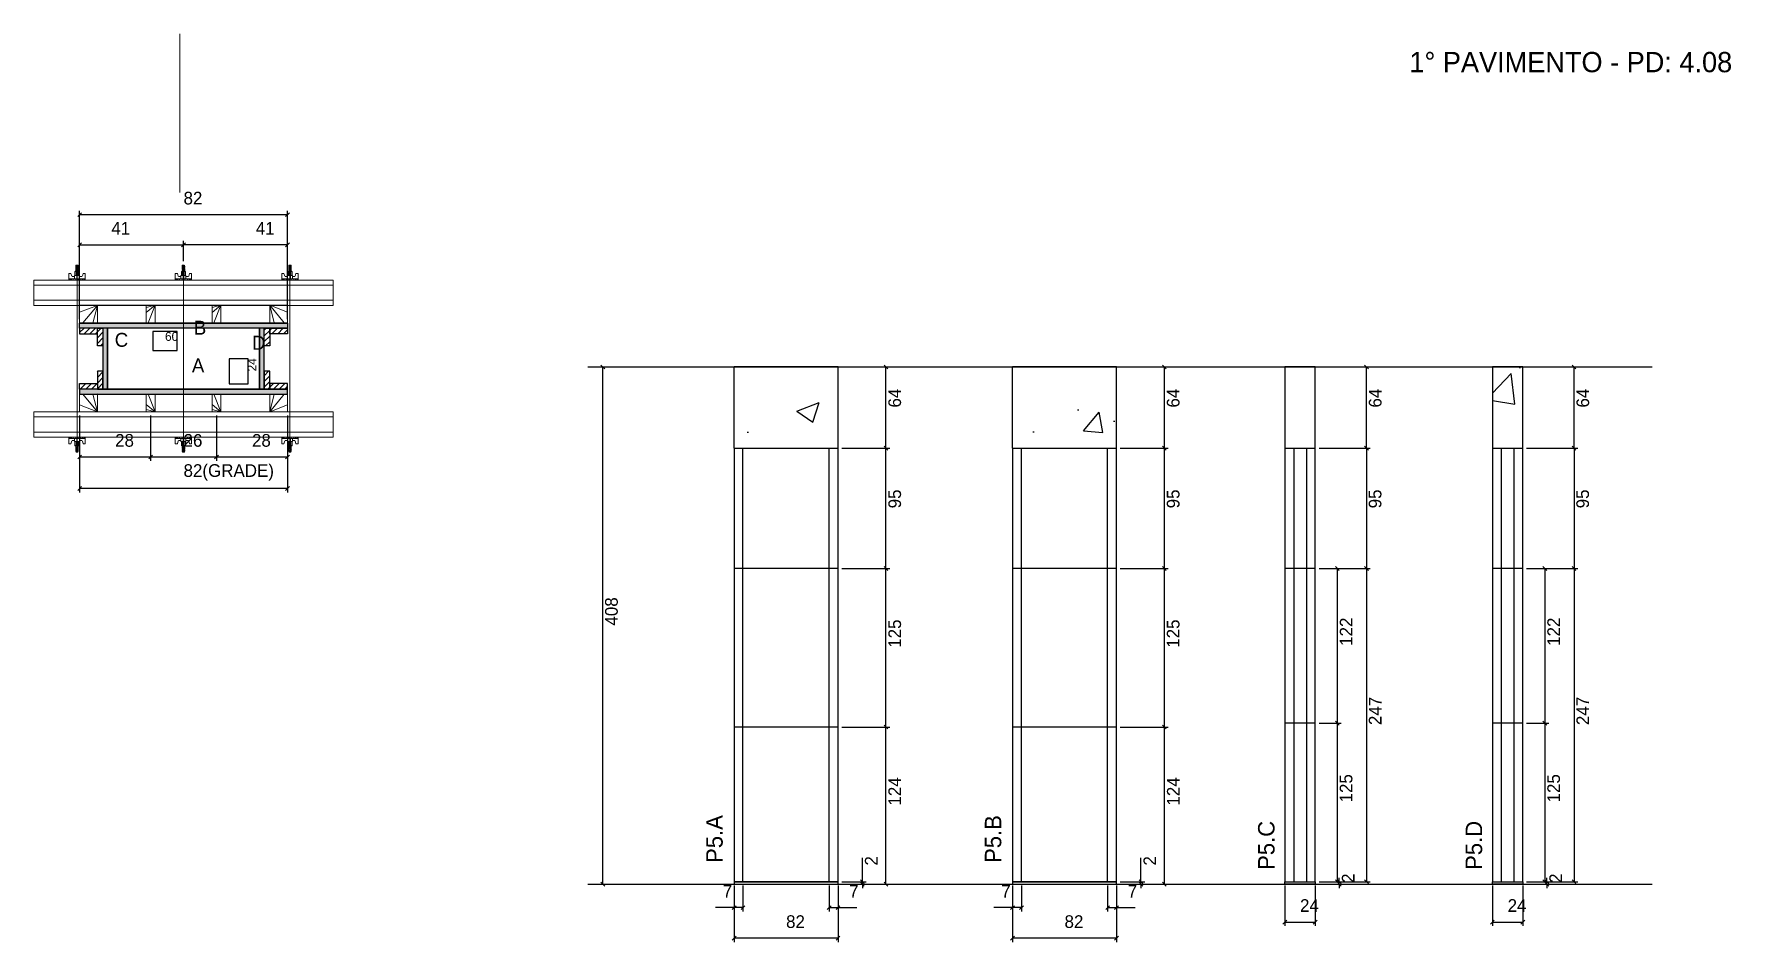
# Model space of a CAD drawing. Header units: metres. Extents: x 4727 to 6066, y 13209 to 13925.
import ezdxf

# ---------------------------------------------------------------- set-up
doc = ezdxf.new("R2010")
doc.units = ezdxf.units.M
for name, color, linetype in [('CHAPA', 7, 'Continuous'), ('COTA', 7, 'Continuous'), ('Hachura', 7, 'Continuous'), ('Madeira', 7, 'Continuous'), ('NOMENCLATURA', 7, 'Continuous'), ('Nível', 7, 'Continuous'), ('Painéis', 7, 'Continuous'), ('Perfil Metálico', 7, 'Continuous'), ('SARR_2.2x7', 7, 'Continuous'), ('SARRAFO', 7, 'Continuous'), ('Texto Seção', 7, 'Continuous'), ('TEXTO_GERAL', 7, 'Continuous')]:
    doc.layers.add(name, color=color, linetype=linetype)

msp = doc.modelspace()

# ---------------------------------------------------------------- hatches: boundary and pattern name
at = {"layer": 'COTA'}
h = msp.add_hatch(dxfattribs=at)
h.set_pattern_fill('AR-CONC')
h.paths.add_polyline_path([(5279.5, 13662.4), (5279.5, 13598.4), (5361.5, 13598.4), (5361.5, 13662.4), (5279.5, 13662.4)])
h = msp.add_hatch(dxfattribs=at)
h.set_pattern_fill('AR-CONC')
h.paths.add_polyline_path([(5499.2, 13662.4), (5499.2, 13598.4), (5581.2, 13598.4), (5581.2, 13662.4), (5499.2, 13662.4)])
h = msp.add_hatch(dxfattribs=at)
h.set_pattern_fill('AR-CONC')
h.paths.add_polyline_path([(5714, 13598.4), (5738, 13598.4), (5738, 13662.4), (5714, 13662.4), (5714, 13598.4)])
h = msp.add_hatch(dxfattribs=at)
h.set_pattern_fill('AR-CONC')
h.paths.add_polyline_path([(5877.8, 13598.4), (5901.8, 13598.4), (5901.8, 13662.4), (5877.8, 13662.4), (5877.8, 13598.4)])
at = {"layer": 'Hachura'}
h = msp.add_hatch(color=7, dxfattribs=at)
h.dxf.hatch_style = 1
h.paths.add_polyline_path([(4763.1, 13693), (4763.1, 13697), (4927.1, 13697), (4927.1, 13693), (4763.1, 13693)])
h = msp.add_hatch(color=7, dxfattribs=at)
h.dxf.hatch_style = 1
h.paths.add_polyline_path([(4763.1, 13693), (4763.1, 13697), (4927.1, 13697), (4927.1, 13693), (4763.1, 13693)])
h = msp.add_hatch(dxfattribs=at)
h.set_pattern_fill('ANSI31')
h.paths.add_polyline_path([(4777.1, 13693), (4777.1, 13688.6), (4763.1, 13688.6), (4763.1, 13693), (4777.1, 13693)])
h = msp.add_hatch(dxfattribs=at)
h.set_pattern_fill('ANSI31')
h.paths.add_polyline_path([(4781.5, 13693), (4777.1, 13693), (4777.1, 13679), (4781.5, 13679), (4781.5, 13693)])
h = msp.add_hatch(color=7, dxfattribs=at)
h.dxf.hatch_style = 1
h.paths.add_polyline_path([(4785.1, 13693), (4781.5, 13693), (4781.5, 13645), (4785.1, 13645), (4785.1, 13693)])
h = msp.add_hatch(color=7, dxfattribs=at)
h.dxf.hatch_style = 1
h.paths.add_polyline_path([(4785.1, 13693), (4781.5, 13693), (4781.5, 13645), (4785.1, 13645), (4785.1, 13693)])
h = msp.add_hatch(color=7, dxfattribs=at)
h.dxf.hatch_style = 1
h.paths.add_polyline_path([(4908.7, 13693), (4905.1, 13693), (4905.1, 13645), (4908.7, 13645), (4908.7, 13693)])
h = msp.add_hatch(color=7, dxfattribs=at)
h.dxf.hatch_style = 1
h.paths.add_polyline_path([(4908.7, 13693), (4905.1, 13693), (4905.1, 13645), (4908.7, 13645), (4908.7, 13693)])
h = msp.add_hatch(dxfattribs=at)
h.set_pattern_fill('ANSI31')
h.paths.add_polyline_path([(4913.1, 13693), (4908.7, 13693), (4908.7, 13679), (4913.1, 13679), (4913.1, 13693)])
h = msp.add_hatch(dxfattribs=at)
h.set_pattern_fill('ANSI31')
h.paths.add_polyline_path([(4913.1, 13693), (4913.1, 13688.6), (4927.1, 13688.6), (4927.1, 13693), (4913.1, 13693)])
h = msp.add_hatch(dxfattribs=at)
h.set_pattern_fill('ANSI31')
h.paths.add_polyline_path([(4781.5, 13645), (4777.1, 13645), (4777.1, 13659), (4781.5, 13659), (4781.5, 13645)])
h = msp.add_hatch(dxfattribs=at)
h.set_pattern_fill('ANSI31')
h.paths.add_polyline_path([(4913.1, 13645), (4908.7, 13645), (4908.7, 13659), (4913.1, 13659), (4913.1, 13645)])
h = msp.add_hatch(dxfattribs=at)
h.set_pattern_fill('ANSI31')
h.paths.add_polyline_path([(4777.1, 13645), (4777.1, 13649.4), (4763.1, 13649.4), (4763.1, 13645), (4777.1, 13645)])
h = msp.add_hatch(color=7, dxfattribs=at)
h.dxf.hatch_style = 1
h.paths.add_polyline_path([(4763.1, 13645), (4763.1, 13641), (4927.1, 13641), (4927.1, 13645), (4763.1, 13645)])
h = msp.add_hatch(color=7, dxfattribs=at)
h.dxf.hatch_style = 1
h.paths.add_polyline_path([(4763.1, 13645), (4763.1, 13641), (4927.1, 13641), (4927.1, 13645), (4763.1, 13645)])
h = msp.add_hatch(dxfattribs=at)
h.set_pattern_fill('ANSI31')
h.paths.add_polyline_path([(4913.1, 13645), (4913.1, 13649.4), (4927.1, 13649.4), (4927.1, 13645), (4913.1, 13645)])

# ---------------------------------------------------------------- linework, layer by layer
at = {"layer": 'CHAPA', "color": 1, "lineweight": 25}
for points in [[(4763.1, 13693), (4763.1, 13697), (4927.1, 13697), (4927.1, 13693)], [(4763.1, 13693), (4763.1, 13697), (4927.1, 13697), (4927.1, 13693)], [(4785.1, 13693), (4781.5, 13693), (4781.5, 13645), (4785.1, 13645)], [(4785.1, 13693), (4781.5, 13693), (4781.5, 13645), (4785.1, 13645)], [(4908.7, 13693), (4905.1, 13693), (4905.1, 13645), (4908.7, 13645)], [(4908.7, 13693), (4905.1, 13693), (4905.1, 13645), (4908.7, 13645)], [(4763.1, 13645), (4763.1, 13641), (4927.1, 13641), (4927.1, 13645)], [(4763.1, 13645), (4763.1, 13641), (4927.1, 13641), (4927.1, 13645)]]:
    msp.add_lwpolyline(points, close=True, dxfattribs=at)
at = {"layer": 'COTA', "color": 0, "lineweight": 25}
for p, q in [((4764.6, 13784), (4761.6, 13781)), ((4925.6, 13781), (4928.6, 13784)), ((4764.6, 13760.3), (4761.6, 13757.3)), ((4846.6, 13760.3), (4843.6, 13757.3)), ((4843.6, 13757.3), (4846.6, 13760.3)), ((4925.6, 13757.3), (4928.6, 13760.3)), ((5177.4, 13660.9), (5174.4, 13663.9)), ((5400.8, 13660.9), (5397.8, 13663.9)), ((5620.5, 13660.9), (5617.5, 13663.9)), ((5779.9, 13660.9), (5776.9, 13663.9)), ((5943.7, 13660.9), (5940.7, 13663.9)), ((4764.6, 13592.9), (4761.6, 13589.9)), ((4817.6, 13589.9), (4820.6, 13592.9)), ((4820.6, 13592.9), (4817.6, 13589.9)), ((4869.6, 13589.9), (4872.6, 13592.9)), ((4872.6, 13592.9), (4869.6, 13589.9)), ((4925.6, 13589.9), (4928.6, 13592.9)), ((5400.8, 13596.9), (5397.8, 13599.9)), ((5397.8, 13599.9), (5400.8, 13596.9)), ((5620.5, 13596.9), (5617.5, 13599.9)), ((5617.5, 13599.9), (5620.5, 13596.9)), ((5776.9, 13599.9), (5779.9, 13596.9)), ((5779.9, 13596.9), (5776.9, 13599.9)), ((5940.7, 13599.9), (5943.7, 13596.9)), ((5943.7, 13596.9), (5940.7, 13599.9)), ((4764.6, 13568), (4761.6, 13565)), ((4925.6, 13565), (4928.6, 13568)), ((5400.8, 13501.9), (5397.8, 13504.9)), ((5397.8, 13504.9), (5400.8, 13501.9)), ((5620.5, 13501.9), (5617.5, 13504.9)), ((5617.5, 13504.9), (5620.5, 13501.9)), ((5756.9, 13501.9), (5753.9, 13504.9)), ((5776.9, 13504.9), (5779.9, 13501.9)), ((5779.9, 13501.9), (5776.9, 13504.9)), ((5920.7, 13501.9), (5917.7, 13504.9)), ((5940.7, 13504.9), (5943.7, 13501.9)), ((5943.7, 13501.9), (5940.7, 13504.9)), ((5397.8, 13379.9), (5400.8, 13376.9)), ((5400.8, 13376.9), (5397.8, 13379.9)), ((5617.5, 13379.9), (5620.5, 13376.9)), ((5620.5, 13376.9), (5617.5, 13379.9)), ((5753.9, 13382.9), (5756.9, 13379.9)), ((5756.9, 13379.9), (5753.9, 13382.9)), ((5917.7, 13382.9), (5920.7, 13379.9)), ((5920.7, 13379.9), (5917.7, 13382.9)), ((5379.2, 13257.9), (5382.2, 13254.9)), ((5599, 13257.9), (5602, 13254.9)), ((5753.9, 13257.9), (5756.9, 13254.9)), ((5755.5, 13257.9), (5758.5, 13254.9)), ((5776.9, 13257.9), (5779.9, 13254.9)), ((5917.7, 13257.9), (5920.7, 13254.9)), ((5919.2, 13257.9), (5922.2, 13254.9)), ((5940.7, 13257.9), (5943.7, 13254.9)), ((5174.4, 13255.9), (5177.4, 13252.9)), ((5382.2, 13252.9), (5379.2, 13255.9)), ((5397.8, 13255.9), (5400.8, 13252.9)), ((5602, 13252.9), (5599, 13255.9)), ((5617.5, 13255.9), (5620.5, 13252.9)), ((5758.5, 13252.9), (5755.5, 13255.9)), ((5922.2, 13252.9), (5919.2, 13255.9)), ((5281, 13237.4), (5278, 13234.4)), ((5285, 13234.4), (5288, 13237.4)), ((5356, 13237.4), (5353, 13234.4)), ((5360, 13234.4), (5363, 13237.4)), ((5500.7, 13237.4), (5497.7, 13234.4)), ((5504.7, 13234.4), (5507.7, 13237.4)), ((5575.7, 13237.4), (5572.7, 13234.4)), ((5579.7, 13234.4), (5582.7, 13237.4)), ((5715.5, 13226), (5712.5, 13223)), ((5736.5, 13223), (5739.5, 13226)), ((5879.3, 13226), (5876.3, 13223)), ((5900.3, 13223), (5903.3, 13226)), ((5281, 13213.3), (5278, 13210.3)), ((5360, 13210.3), (5363, 13213.3)), ((5500.7, 13213.3), (5497.7, 13210.3)), ((5579.7, 13210.3), (5582.7, 13213.3))]:
    msp.add_line(p, q, dxfattribs=at)
at = {"layer": 'COTA', "color": 241, "lineweight": 25}
for p, q in [((4763.1, 13700), (4763.1, 13785.5)), ((4927.1, 13782.5), (4763.1, 13782.5)), ((4927.1, 13700), (4927.1, 13785.5)), ((4763.1, 13734), (4763.1, 13761.8)), ((4763.1, 13758.8), (4845.1, 13758.8)), ((4845.1, 13745.8), (4845.1, 13761.8)), ((4845.1, 13745.8), (4845.1, 13761.8)), ((4927.1, 13758.8), (4845.1, 13758.8)), ((4927.1, 13734), (4927.1, 13761.8)), ((5361.5, 13662.4), (5279.5, 13662.4)), ((5279.5, 13598.4), (5279.5, 13662.4)), ((5361.5, 13598.4), (5361.5, 13662.4)), ((5581.2, 13662.4), (5499.2, 13662.4)), ((5499.2, 13598.4), (5499.2, 13662.4)), ((5581.2, 13598.4), (5581.2, 13662.4)), ((4763.1, 13624), (4763.1, 13563.5)), ((4763.1, 13624), (4763.1, 13588.4)), ((4819.1, 13624), (4819.1, 13588.4)), ((4819.1, 13624), (4819.1, 13588.4)), ((4871.1, 13624), (4871.1, 13588.4)), ((4871.1, 13624), (4871.1, 13588.4)), ((4927.1, 13624), (4927.1, 13563.5)), ((4927.1, 13624), (4927.1, 13588.4)), ((4763.1, 13591.4), (4819.1, 13591.4)), ((4819.1, 13591.4), (4871.1, 13591.4)), ((4871.1, 13591.4), (4927.1, 13591.4)), ((4927.1, 13566.5), (4763.1, 13566.5))]:
    msp.add_line(p, q, dxfattribs=at)
at = {"layer": 'COTA', "color": 180, "lineweight": 25}
for p, q in [((4840, 13690.5), (4821, 13690.5)), ((4821, 13690.5), (4821, 13675.5)), ((4840, 13675.5), (4840, 13690.5)), ((4821, 13675.5), (4840, 13675.5)), ((4896.1, 13668.7), (4881.1, 13668.7)), ((4881.1, 13668.7), (4881.1, 13649.1)), ((4896.1, 13649.1), (4896.1, 13668.7)), ((4881.1, 13649.1), (4896.1, 13649.1))]:
    msp.add_line(p, q, dxfattribs=at)
at = {"layer": 'COTA', "color": 4, "lineweight": 25}
for p, q in [((5167, 13662.4), (5178.9, 13662.4)), ((5175.9, 13254.4), (5175.9, 13662.4)), ((5364.5, 13662.4), (5402.3, 13662.4)), ((5399.3, 13598.4), (5399.3, 13662.4)), ((5584.2, 13662.4), (5622, 13662.4)), ((5619, 13598.4), (5619, 13662.4)), ((5741, 13662.4), (5781.4, 13662.4)), ((5778.4, 13598.4), (5778.4, 13662.4)), ((5904.8, 13662.4), (5945.2, 13662.4)), ((5942.2, 13598.4), (5942.2, 13662.4)), ((5364.5, 13598.4), (5402.3, 13598.4)), ((5364.5, 13598.4), (5402.3, 13598.4)), ((5399.3, 13503.4), (5399.3, 13598.4)), ((5584.2, 13598.4), (5622, 13598.4)), ((5584.2, 13598.4), (5622, 13598.4)), ((5619, 13503.4), (5619, 13598.4)), ((5741, 13598.4), (5781.4, 13598.4)), ((5741, 13598.4), (5781.4, 13598.4)), ((5778.4, 13598.4), (5778.4, 13503.4)), ((5904.8, 13598.4), (5945.2, 13598.4)), ((5904.8, 13598.4), (5945.2, 13598.4)), ((5942.2, 13598.4), (5942.2, 13503.4)), ((5364.5, 13503.4), (5402.3, 13503.4)), ((5364.5, 13503.4), (5402.3, 13503.4)), ((5399.3, 13378.4), (5399.3, 13503.4)), ((5584.2, 13503.4), (5622, 13503.4)), ((5584.2, 13503.4), (5622, 13503.4)), ((5619, 13378.4), (5619, 13503.4)), ((5741, 13503.4), (5781.4, 13503.4)), ((5741, 13503.4), (5781.4, 13503.4)), ((5741, 13503.4), (5758.4, 13503.4)), ((5755.4, 13503.4), (5755.4, 13381.4)), ((5778.4, 13503.4), (5778.4, 13256.4)), ((5904.8, 13503.4), (5945.2, 13503.4)), ((5904.8, 13503.4), (5945.2, 13503.4)), ((5904.8, 13503.4), (5922.2, 13503.4)), ((5919.2, 13503.4), (5919.2, 13381.4)), ((5942.2, 13503.4), (5942.2, 13256.4)), ((5364.5, 13378.4), (5402.3, 13378.4)), ((5364.5, 13378.4), (5402.3, 13378.4)), ((5399.3, 13254.4), (5399.3, 13378.4)), ((5584.2, 13378.4), (5622, 13378.4)), ((5584.2, 13378.4), (5622, 13378.4)), ((5619, 13254.4), (5619, 13378.4)), ((5741, 13381.4), (5758.4, 13381.4)), ((5741, 13381.4), (5758.4, 13381.4)), ((5755.4, 13381.4), (5755.4, 13256.4)), ((5904.8, 13381.4), (5922.2, 13381.4)), ((5904.8, 13381.4), (5922.2, 13381.4)), ((5919.2, 13381.4), (5919.2, 13256.4)), ((5380.7, 13256.4), (5380.7, 13275.2)), ((5600.5, 13256.4), (5600.5, 13275.2)), ((5364.5, 13256.4), (5383.7, 13256.4)), ((5380.7, 13254.4), (5380.7, 13256.4)), ((5584.2, 13256.4), (5603.5, 13256.4)), ((5600.5, 13254.4), (5600.5, 13256.4)), ((5741, 13256.4), (5760, 13256.4)), ((5741, 13256.4), (5781.4, 13256.4)), ((5741, 13256.4), (5758.4, 13256.4)), ((5757, 13256.4), (5757, 13259.4)), ((5757, 13254.4), (5757, 13256.4)), ((5904.8, 13256.4), (5923.7, 13256.4)), ((5904.8, 13256.4), (5945.2, 13256.4)), ((5904.8, 13256.4), (5922.2, 13256.4)), ((5920.7, 13256.4), (5920.7, 13259.4)), ((5920.7, 13254.4), (5920.7, 13256.4)), ((5167, 13254.4), (5178.9, 13254.4)), ((5279.5, 13253.4), (5279.5, 13208.8)), ((5279.5, 13251.4), (5279.5, 13232.9)), ((5286.5, 13253.4), (5286.5, 13232.9)), ((5354.5, 13253.4), (5354.5, 13232.9)), ((5361.5, 13253.4), (5361.5, 13208.8)), ((5361.5, 13251.4), (5361.5, 13232.9)), ((5364.5, 13254.4), (5383.7, 13254.4)), ((5364.5, 13254.4), (5402.3, 13254.4)), ((5380.7, 13254.4), (5380.7, 13251.4)), ((5499.2, 13253.4), (5499.2, 13208.8)), ((5499.2, 13251.4), (5499.2, 13232.9)), ((5506.2, 13253.4), (5506.2, 13232.9)), ((5574.2, 13253.4), (5574.2, 13232.9)), ((5581.2, 13253.4), (5581.2, 13208.8)), ((5581.2, 13251.4), (5581.2, 13232.9)), ((5584.2, 13254.4), (5603.5, 13254.4)), ((5584.2, 13254.4), (5622, 13254.4)), ((5600.5, 13254.4), (5600.5, 13251.4)), ((5714, 13253.4), (5714, 13221.5)), ((5738, 13253.4), (5738, 13221.5)), ((5741, 13254.4), (5760, 13254.4)), ((5757, 13254.4), (5757, 13251.4)), ((5877.8, 13253.4), (5877.8, 13221.5)), ((5901.8, 13253.4), (5901.8, 13221.5)), ((5904.8, 13254.4), (5923.7, 13254.4)), ((5920.7, 13254.4), (5920.7, 13251.4)), ((5279.5, 13235.9), (5264.7, 13235.9)), ((5286.5, 13235.9), (5279.5, 13235.9)), ((5354.5, 13235.9), (5361.5, 13235.9)), ((5361.5, 13235.9), (5376.2, 13235.9)), ((5499.2, 13235.9), (5484.5, 13235.9)), ((5506.2, 13235.9), (5499.2, 13235.9)), ((5574.2, 13235.9), (5581.2, 13235.9)), ((5581.2, 13235.9), (5595.9, 13235.9)), ((5714, 13224.5), (5738, 13224.5)), ((5877.8, 13224.5), (5901.8, 13224.5)), ((5361.5, 13211.8), (5279.5, 13211.8)), ((5581.2, 13211.8), (5499.2, 13211.8))]:
    msp.add_line(p, q, dxfattribs=at)
at = {"layer": 'COTA', "color": 241, "lineweight": 25}
for points in [[(5738, 13598.4), (5738, 13662.4), (5714, 13662.4), (5714, 13598.4)], [(5901.8, 13598.4), (5901.8, 13662.4), (5877.8, 13662.4), (5877.8, 13598.4)]]:
    msp.add_lwpolyline(points, dxfattribs=at)
at = {"layer": 'Hachura', "color": 0, "lineweight": 9}
for p, q in [((4762.1, 13740.8), (4759.9, 13741.9)), ((4762.1, 13739.6), (4759.9, 13740.7)), ((4762.1, 13738.5), (4759.9, 13739.5)), ((4761.2, 13737.8), (4759.9, 13738.4)), ((4760, 13742.5), (4760.4, 13742.8)), ((4760, 13742.2), (4760, 13742.5)), ((4762, 13742.5), (4760, 13742.5)), ((4760, 13742.2), (4762, 13741.2)), ((4760, 13742.2), (4762, 13741.2)), ((4760, 13742.1), (4762.1, 13741)), ((4760, 13741), (4760, 13741.7)), ((4762, 13740.7), (4760, 13741.7)), ((4760, 13741), (4762, 13740.1)), ((4760, 13741), (4762.1, 13739.9)), ((4760, 13739.9), (4760, 13740.5)), ((4762, 13739.6), (4760, 13740.5)), ((4760, 13740.3), (4760, 13740.5)), ((4760, 13739.9), (4762, 13738.9)), ((4760, 13739.8), (4762.1, 13738.7)), ((4760, 13738.7), (4760, 13739.4)), ((4762, 13738.4), (4760, 13739.4)), ((4760, 13738.7), (4762, 13737.8)), ((4760.4, 13742.8), (4761.6, 13742.8)), ((4762, 13741.9), (4760.7, 13742.5)), ((4762.1, 13742), (4760.9, 13742.5)), ((4761.5, 13742.5), (4762.1, 13742.2)), ((4762, 13742.5), (4761.6, 13742.8)), ((4761.7, 13742.5), (4762, 13742.4)), ((4762, 13741.9), (4762, 13741.2)), ((4762, 13740.1), (4762, 13740.7)), ((4762, 13739.3), (4762, 13739.6)), ((4762, 13739.3), (4762, 13738.9)), ((4762, 13738.4), (4762, 13737.8)), ((4846.1, 13740.8), (4843.9, 13741.9)), ((4846.1, 13739.6), (4843.9, 13740.7)), ((4846.1, 13738.5), (4843.9, 13739.5)), ((4845.2, 13737.8), (4843.9, 13738.4)), ((4844, 13742.5), (4844.4, 13742.8)), ((4844, 13742.2), (4844, 13742.5)), ((4846, 13742.5), (4844, 13742.5)), ((4844, 13742.2), (4846, 13741.2)), ((4844, 13742.2), (4846, 13741.2)), ((4844, 13742.1), (4846.1, 13741)), ((4844, 13741), (4844, 13741.7)), ((4846, 13740.7), (4844, 13741.7)), ((4844, 13741), (4846, 13740.1)), ((4844, 13741), (4846.1, 13739.9)), ((4844, 13739.9), (4844, 13740.5)), ((4846, 13739.6), (4844, 13740.5)), ((4844, 13740.3), (4844, 13740.5)), ((4844, 13739.9), (4846, 13738.9)), ((4844, 13739.8), (4846.1, 13738.7)), ((4844, 13738.7), (4844, 13739.4)), ((4846, 13738.4), (4844, 13739.4)), ((4844, 13738.7), (4846, 13737.8)), ((4844.4, 13742.8), (4845.6, 13742.8)), ((4846, 13741.9), (4844.7, 13742.5)), ((4846.1, 13742), (4844.9, 13742.5)), ((4845.5, 13742.5), (4846.1, 13742.2)), ((4846, 13742.5), (4845.6, 13742.8)), ((4845.7, 13742.5), (4846, 13742.4)), ((4846, 13741.9), (4846, 13741.2)), ((4846, 13740.1), (4846, 13740.7)), ((4846, 13739.3), (4846, 13739.6)), ((4846, 13739.3), (4846, 13738.9)), ((4846, 13738.4), (4846, 13737.8)), ((4928.7, 13742.5), (4928, 13742.2)), ((4930.2, 13742.1), (4928, 13741)), ((4930.2, 13741), (4928, 13739.9)), ((4930.2, 13739.8), (4928, 13738.7)), ((4928.1, 13742), (4929.2, 13742.5)), ((4928.1, 13740.8), (4930.2, 13741.9)), ((4928.1, 13739.6), (4930.2, 13740.7)), ((4928.1, 13738.5), (4930.2, 13739.5)), ((4928.2, 13742.5), (4928.5, 13742.8)), ((4928.4, 13742.5), (4928.2, 13742.4)), ((4928.2, 13741.9), (4929.5, 13742.5)), ((4928.2, 13742.5), (4930.1, 13742.5)), ((4930.1, 13742.2), (4928.2, 13741.2)), ((4930.1, 13742.2), (4928.2, 13741.2)), ((4928.2, 13741.9), (4928.2, 13741.2)), ((4928.2, 13740.7), (4930.1, 13741.7)), ((4930.1, 13741), (4928.2, 13740.1)), ((4928.2, 13740.1), (4928.2, 13740.7)), ((4928.2, 13739.6), (4930.1, 13740.5)), ((4930.1, 13739.9), (4928.2, 13738.9)), ((4928.2, 13739.3), (4928.2, 13739.6)), ((4928.2, 13738.4), (4930.1, 13739.4)), ((4928.2, 13739.3), (4928.2, 13738.9)), ((4930.1, 13738.7), (4928.2, 13737.8)), ((4928.2, 13738.4), (4928.2, 13737.8)), ((4929.8, 13742.8), (4928.5, 13742.8)), ((4928.9, 13737.8), (4930.2, 13738.4)), ((4930.1, 13742.5), (4929.8, 13742.8)), ((4930.1, 13742.2), (4930.1, 13742.5)), ((4930.1, 13741), (4930.1, 13741.7)), ((4930.1, 13739.9), (4930.1, 13740.5)), ((4930.1, 13740.3), (4930.1, 13740.5)), ((4930.1, 13738.7), (4930.1, 13739.4)), ((4754.6, 13731), (4754.6, 13736.2)), ((4754.6, 13736.2), (4756.3, 13736.2)), ((4754.6, 13732), (4767.5, 13732)), ((4754.6, 13732), (4759.8, 13732)), ((4767.5, 13731), (4754.6, 13731)), ((4754.8, 13732), (4754.8, 13731)), ((4755, 13732), (4755, 13731)), ((4755.3, 13732), (4755.3, 13731)), ((4755.8, 13732), (4755.8, 13731)), ((4756.3, 13736.2), (4756.9, 13734)), ((4756.6, 13732), (4756.6, 13731)), ((4757.2, 13733.8), (4759.1, 13733.8)), ((4758, 13732), (4758, 13731)), ((4766.6, 13731), (4758.8, 13731)), ((4759.1, 13734.5), (4763, 13734.5)), ((4759.1, 13732), (4759.1, 13734.5)), ((4761.1, 13732), (4759.1, 13732)), ((4762.7, 13737.8), (4759.4, 13737.8)), ((4759.4, 13737.8), (4759.4, 13734.5)), ((4762.7, 13737.7), (4759.4, 13737.7)), ((4759.8, 13732), (4760.4, 13732)), ((4760.9, 13737.8), (4760, 13738.2)), ((4760, 13737.8), (4760, 13738.2)), ((4760.1, 13731.6), (4760.1, 13731.8)), ((4760.1, 13731.2), (4760.1, 13731.6)), ((4760.4, 13737.8), (4760.4, 13734.5)), ((4760.8, 13732), (4760.8, 13734)), ((4761.1, 13732), (4761.1, 13731)), ((4761.3, 13734), (4761.3, 13732)), ((4762, 13737.8), (4762, 13734.5)), ((4762, 13731.8), (4762, 13731.4)), ((4762.7, 13734.5), (4762.7, 13737.8)), ((4763, 13734.5), (4762.7, 13734.5)), ((4763, 13734.5), (4762.7, 13734.5)), ((4763, 13734.5), (4763, 13732)), ((4764.9, 13733.8), (4763, 13733.8)), ((4764.1, 13732), (4764.1, 13731)), ((4765.8, 13736.2), (4765.3, 13734)), ((4765.5, 13732), (4765.5, 13731)), ((4767.5, 13736.2), (4765.8, 13736.2)), ((4766.4, 13732), (4766.4, 13731)), ((4766.8, 13732), (4766.8, 13731)), ((4767.2, 13732), (4767.2, 13731)), ((4767.4, 13732), (4767.4, 13731)), ((4767.5, 13732), (4767.5, 13736.2)), ((4767.5, 13732), (4767.5, 13731)), ((4838.6, 13731), (4838.6, 13736.2)), ((4838.6, 13736.2), (4840.3, 13736.2)), ((4838.6, 13732), (4851.5, 13732)), ((4838.6, 13732), (4843.8, 13732)), ((4851.5, 13731), (4838.6, 13731)), ((4838.8, 13732), (4838.8, 13731)), ((4839, 13732), (4839, 13731)), ((4839.3, 13732), (4839.3, 13731)), ((4839.8, 13732), (4839.8, 13731)), ((4840.3, 13736.2), (4840.9, 13734)), ((4840.6, 13732), (4840.6, 13731)), ((4841.2, 13733.8), (4843.1, 13733.8)), ((4842, 13732), (4842, 13731)), ((4850.6, 13731), (4842.8, 13731)), ((4843.1, 13734.5), (4847, 13734.5)), ((4843.1, 13732), (4843.1, 13734.5)), ((4845.1, 13732), (4843.1, 13732)), ((4846.7, 13737.8), (4843.4, 13737.8)), ((4843.4, 13737.8), (4843.4, 13734.5)), ((4846.7, 13737.7), (4843.4, 13737.7)), ((4843.8, 13732), (4844.4, 13732)), ((4844.9, 13737.8), (4844, 13738.2)), ((4844, 13737.8), (4844, 13738.2)), ((4844.1, 13731.6), (4844.1, 13731.8)), ((4844.1, 13731.2), (4844.1, 13731.6)), ((4844.4, 13737.8), (4844.4, 13734.5)), ((4844.8, 13732), (4844.8, 13734)), ((4845.1, 13732), (4845.1, 13731)), ((4845.3, 13734), (4845.3, 13732)), ((4846, 13737.8), (4846, 13734.5)), ((4846, 13731.8), (4846, 13731.4)), ((4846.7, 13734.5), (4846.7, 13737.8)), ((4847, 13734.5), (4846.7, 13734.5)), ((4847, 13734.5), (4846.7, 13734.5)), ((4847, 13734.5), (4847, 13732)), ((4848.9, 13733.8), (4847, 13733.8)), ((4848.1, 13732), (4848.1, 13731)), ((4849.8, 13736.2), (4849.3, 13734)), ((4849.5, 13732), (4849.5, 13731)), ((4851.5, 13736.2), (4849.8, 13736.2)), ((4850.4, 13732), (4850.4, 13731)), ((4850.8, 13732), (4850.8, 13731)), ((4851.2, 13732), (4851.2, 13731)), ((4851.4, 13732), (4851.4, 13731)), ((4851.5, 13732), (4851.5, 13736.2)), ((4851.5, 13732), (4851.5, 13731)), ((4922.6, 13732), (4922.6, 13736.2)), ((4922.6, 13736.2), (4924.3, 13736.2)), ((4935.5, 13732), (4922.6, 13732)), ((4922.6, 13732), (4922.6, 13731)), ((4922.6, 13731), (4935.5, 13731)), ((4922.8, 13732), (4922.8, 13731)), ((4923, 13732), (4923, 13731)), ((4923.3, 13732), (4923.3, 13731)), ((4923.6, 13731), (4931.4, 13731)), ((4923.8, 13732), (4923.8, 13731)), ((4924.3, 13736.2), (4924.9, 13734)), ((4924.6, 13732), (4924.6, 13731)), ((4925.2, 13733.8), (4927.1, 13733.8)), ((4926, 13732), (4926, 13731)), ((4931, 13734.5), (4927.1, 13734.5)), ((4927.1, 13734.5), (4927.1, 13732)), ((4927.1, 13734.5), (4927.4, 13734.5)), ((4927.1, 13734.5), (4927.4, 13734.5)), ((4927.4, 13737.8), (4930.8, 13737.8)), ((4927.4, 13734.5), (4927.4, 13737.8)), ((4927.4, 13737.7), (4930.8, 13737.7)), ((4928.1, 13731.8), (4928.1, 13731.4)), ((4928.2, 13737.8), (4928.2, 13734.5)), ((4928.9, 13734), (4928.9, 13732)), ((4929.1, 13732), (4931, 13732)), ((4929.1, 13732), (4929.1, 13731)), ((4929.2, 13737.8), (4930.1, 13738.2)), ((4929.4, 13732), (4929.4, 13734)), ((4929.7, 13737.8), (4929.7, 13734.5)), ((4930.4, 13732), (4929.7, 13732)), ((4930, 13731.6), (4930, 13731.8)), ((4930, 13731.2), (4930, 13731.6)), ((4930.1, 13737.8), (4930.1, 13738.2)), ((4935.5, 13732), (4930.4, 13732)), ((4930.8, 13737.8), (4930.8, 13734.5)), ((4931, 13732), (4931, 13734.5)), ((4933, 13733.8), (4931, 13733.8)), ((4932.1, 13732), (4932.1, 13731)), ((4933.8, 13736.2), (4933.3, 13734)), ((4933.5, 13732), (4933.5, 13731)), ((4935.5, 13736.2), (4933.8, 13736.2)), ((4934.4, 13732), (4934.4, 13731)), ((4934.8, 13732), (4934.8, 13731)), ((4935.2, 13732), (4935.2, 13731)), ((4935.4, 13732), (4935.4, 13731)), ((4935.5, 13731), (4935.5, 13736.2)), ((4767.5, 13607), (4754.6, 13607)), ((4754.6, 13607), (4754.6, 13601.9)), ((4754.6, 13606.1), (4767.5, 13606.1)), ((4754.6, 13606.1), (4759.8, 13606.1)), ((4754.8, 13606.1), (4754.8, 13607.1)), ((4755, 13606.1), (4755, 13607.1)), ((4755.3, 13606.1), (4755.3, 13607.1)), ((4755.8, 13606.1), (4755.8, 13607.1)), ((4756.6, 13606.1), (4756.6, 13607.1)), ((4758, 13606.1), (4758, 13607.1)), ((4766.6, 13607), (4758.8, 13607)), ((4761.1, 13606.1), (4759.1, 13606.1)), ((4759.1, 13606.1), (4759.1, 13603.6)), ((4759.8, 13606.1), (4760.4, 13606.1)), ((4760.1, 13606.9), (4760.1, 13606.5)), ((4760.1, 13606.5), (4760.1, 13606.3)), ((4760.8, 13606.1), (4760.8, 13604.1)), ((4761.1, 13606.1), (4761.1, 13607)), ((4761.3, 13604.1), (4761.3, 13606.1)), ((4762, 13606.3), (4762, 13606.7)), ((4763, 13603.6), (4763, 13606.1)), ((4764.1, 13606.1), (4764.1, 13607)), ((4765.5, 13606.1), (4765.5, 13607.1)), ((4766.4, 13606.1), (4766.4, 13607.1)), ((4766.8, 13606.1), (4766.8, 13607.1)), ((4767.2, 13606.1), (4767.2, 13607.1)), ((4767.4, 13606.1), (4767.4, 13607.1)), ((4767.5, 13606.1), (4767.5, 13607)), ((4767.5, 13606.1), (4767.5, 13601.9)), ((4851.5, 13607), (4838.6, 13607)), ((4838.6, 13607), (4838.6, 13601.9)), ((4838.6, 13606.1), (4851.5, 13606.1)), ((4838.6, 13606.1), (4843.8, 13606.1)), ((4838.8, 13606.1), (4838.8, 13607.1)), ((4839, 13606.1), (4839, 13607.1)), ((4839.3, 13606.1), (4839.3, 13607.1)), ((4839.8, 13606.1), (4839.8, 13607.1)), ((4840.6, 13606.1), (4840.6, 13607.1)), ((4842, 13606.1), (4842, 13607.1)), ((4850.6, 13607), (4842.8, 13607)), ((4845.1, 13606.1), (4843.1, 13606.1)), ((4843.1, 13606.1), (4843.1, 13603.6)), ((4843.8, 13606.1), (4844.4, 13606.1)), ((4844.1, 13606.9), (4844.1, 13606.5)), ((4844.1, 13606.5), (4844.1, 13606.3)), ((4844.8, 13606.1), (4844.8, 13604.1)), ((4845.1, 13606.1), (4845.1, 13607)), ((4845.3, 13604.1), (4845.3, 13606.1)), ((4846, 13606.3), (4846, 13606.7)), ((4847, 13603.6), (4847, 13606.1)), ((4848.1, 13606.1), (4848.1, 13607)), ((4849.5, 13606.1), (4849.5, 13607.1)), ((4850.4, 13606.1), (4850.4, 13607.1)), ((4850.8, 13606.1), (4850.8, 13607.1)), ((4851.2, 13606.1), (4851.2, 13607.1)), ((4851.4, 13606.1), (4851.4, 13607.1)), ((4851.5, 13606.1), (4851.5, 13607)), ((4851.5, 13606.1), (4851.5, 13601.9)), ((4922.6, 13607), (4935.5, 13607)), ((4922.6, 13606.1), (4922.6, 13607)), ((4935.5, 13606.1), (4922.6, 13606.1)), ((4922.6, 13606.1), (4922.6, 13601.9)), ((4922.8, 13606.1), (4922.8, 13607.1)), ((4923, 13606.1), (4923, 13607.1)), ((4923.3, 13606.1), (4923.3, 13607.1)), ((4923.6, 13607), (4931.4, 13607)), ((4923.8, 13606.1), (4923.8, 13607.1)), ((4924.6, 13606.1), (4924.6, 13607.1)), ((4926, 13606.1), (4926, 13607)), ((4927.1, 13603.6), (4927.1, 13606.1)), ((4928.1, 13606.3), (4928.1, 13606.7)), ((4928.9, 13604.1), (4928.9, 13606.1)), ((4929.1, 13606.1), (4929.1, 13607)), ((4929.1, 13606.1), (4931, 13606.1)), ((4929.4, 13606.1), (4929.4, 13604.1)), ((4930.4, 13606.1), (4929.7, 13606.1)), ((4930, 13606.9), (4930, 13606.5)), ((4930, 13606.5), (4930, 13606.3)), ((4935.5, 13606.1), (4930.4, 13606.1)), ((4931, 13606.1), (4931, 13603.6)), ((4932.1, 13606.1), (4932.1, 13607.1)), ((4933.5, 13606.1), (4933.5, 13607.1)), ((4934.4, 13606.1), (4934.4, 13607.1)), ((4934.8, 13606.1), (4934.8, 13607.1)), ((4935.2, 13606.1), (4935.2, 13607.1)), ((4935.4, 13606.1), (4935.4, 13607.1)), ((4935.5, 13607), (4935.5, 13601.9)), ((4754.6, 13601.9), (4756.3, 13601.9)), ((4756.3, 13601.9), (4756.9, 13604.1)), ((4757.2, 13604.3), (4759.1, 13604.3)), ((4759.1, 13603.6), (4763, 13603.6)), ((4759.4, 13600.3), (4759.4, 13603.6)), ((4762.7, 13600.4), (4759.4, 13600.4)), ((4762.7, 13600.3), (4759.4, 13600.3)), ((4761.2, 13600.3), (4759.9, 13599.7)), ((4762.1, 13599.6), (4759.9, 13598.5)), ((4762.1, 13598.5), (4759.9, 13597.4)), ((4762.1, 13597.3), (4759.9, 13596.2)), ((4760, 13599.4), (4762, 13600.3)), ((4760.9, 13600.3), (4760, 13599.9)), ((4760, 13600.3), (4760, 13599.9)), ((4762, 13599.7), (4760, 13598.7)), ((4760, 13599.4), (4760, 13598.7)), ((4760, 13598.3), (4762.1, 13599.4)), ((4760, 13598.2), (4762, 13599.2)), ((4762, 13598.5), (4760, 13597.6)), ((4760, 13598.2), (4760, 13597.6)), ((4760, 13597.1), (4762.1, 13598.2)), ((4760, 13597.1), (4762, 13598)), ((4760, 13597.8), (4760, 13597.6)), ((4762, 13597.4), (4760, 13596.4)), ((4760, 13597.1), (4760, 13596.4)), ((4760, 13596), (4762.1, 13597.1)), ((4760, 13595.9), (4762, 13596.9)), ((4760, 13595.9), (4762, 13596.9)), ((4760, 13595.9), (4760, 13595.6)), ((4760, 13595.6), (4760.4, 13595.2)), ((4762, 13595.6), (4760, 13595.6)), ((4760.4, 13600.3), (4760.4, 13603.6)), ((4760.4, 13595.2), (4761.6, 13595.2)), ((4762, 13596.2), (4760.7, 13595.6)), ((4762.1, 13596.1), (4760.9, 13595.6)), ((4761.5, 13595.6), (4762.1, 13595.9)), ((4762, 13595.6), (4761.6, 13595.2)), ((4761.7, 13595.6), (4762, 13595.7)), ((4762, 13600.3), (4762, 13603.6)), ((4762, 13599.7), (4762, 13600.3)), ((4762, 13598.7), (4762, 13599.2)), ((4762, 13598.7), (4762, 13598.5)), ((4762, 13598), (4762, 13597.4)), ((4762, 13596.2), (4762, 13596.9)), ((4762.7, 13603.6), (4762.7, 13600.3)), ((4763, 13603.6), (4762.7, 13603.6)), ((4763, 13603.6), (4762.7, 13603.6)), ((4764.9, 13604.3), (4763, 13604.3)), ((4765.8, 13601.9), (4765.3, 13604.1)), ((4767.5, 13601.9), (4765.8, 13601.9)), ((4838.6, 13601.9), (4840.3, 13601.9)), ((4840.3, 13601.9), (4840.9, 13604.1)), ((4841.2, 13604.3), (4843.1, 13604.3)), ((4843.1, 13603.6), (4847, 13603.6)), ((4843.4, 13600.3), (4843.4, 13603.6)), ((4846.7, 13600.4), (4843.4, 13600.4)), ((4846.7, 13600.3), (4843.4, 13600.3)), ((4845.2, 13600.3), (4843.9, 13599.7)), ((4846.1, 13599.6), (4843.9, 13598.5)), ((4846.1, 13598.5), (4843.9, 13597.4)), ((4846.1, 13597.3), (4843.9, 13596.2)), ((4844, 13599.4), (4846, 13600.3)), ((4844.9, 13600.3), (4844, 13599.9)), ((4844, 13600.3), (4844, 13599.9)), ((4846, 13599.7), (4844, 13598.7)), ((4844, 13599.4), (4844, 13598.7)), ((4844, 13598.3), (4846.1, 13599.4)), ((4844, 13598.2), (4846, 13599.2)), ((4846, 13598.5), (4844, 13597.6)), ((4844, 13598.2), (4844, 13597.6)), ((4844, 13597.1), (4846.1, 13598.2)), ((4844, 13597.1), (4846, 13598)), ((4844, 13597.8), (4844, 13597.6)), ((4846, 13597.4), (4844, 13596.4)), ((4844, 13597.1), (4844, 13596.4)), ((4844, 13596), (4846.1, 13597.1)), ((4844, 13595.9), (4846, 13596.9)), ((4844, 13595.9), (4846, 13596.9)), ((4844, 13595.9), (4844, 13595.6)), ((4844, 13595.6), (4844.4, 13595.2)), ((4846, 13595.6), (4844, 13595.6)), ((4844.4, 13600.3), (4844.4, 13603.6)), ((4844.4, 13595.2), (4845.6, 13595.2)), ((4846, 13596.2), (4844.7, 13595.6)), ((4846.1, 13596.1), (4844.9, 13595.6)), ((4845.5, 13595.6), (4846.1, 13595.9)), ((4846, 13595.6), (4845.6, 13595.2)), ((4845.7, 13595.6), (4846, 13595.7)), ((4846, 13600.3), (4846, 13603.6)), ((4846, 13599.7), (4846, 13600.3)), ((4846, 13598.7), (4846, 13599.2)), ((4846, 13598.7), (4846, 13598.5)), ((4846, 13598), (4846, 13597.4)), ((4846, 13596.2), (4846, 13596.9)), ((4846.7, 13603.6), (4846.7, 13600.3)), ((4847, 13603.6), (4846.7, 13603.6)), ((4847, 13603.6), (4846.7, 13603.6)), ((4848.9, 13604.3), (4847, 13604.3)), ((4849.8, 13601.9), (4849.3, 13604.1)), ((4851.5, 13601.9), (4849.8, 13601.9)), ((4922.6, 13601.9), (4924.3, 13601.9)), ((4924.3, 13601.9), (4924.9, 13604.1)), ((4925.2, 13604.3), (4927.1, 13604.3)), ((4931, 13603.6), (4927.1, 13603.6)), ((4927.1, 13603.6), (4927.4, 13603.6)), ((4927.1, 13603.6), (4927.4, 13603.6)), ((4927.4, 13603.6), (4927.4, 13600.3)), ((4927.4, 13600.4), (4930.8, 13600.4)), ((4927.4, 13600.3), (4930.8, 13600.3)), ((4930.2, 13598.3), (4928, 13599.4)), ((4930.2, 13597.1), (4928, 13598.2)), ((4930.2, 13596), (4928, 13597.1)), ((4928.7, 13595.6), (4928, 13595.9)), ((4928.1, 13599.6), (4930.2, 13598.5)), ((4928.1, 13598.5), (4930.2, 13597.4)), ((4928.1, 13597.3), (4930.2, 13596.2)), ((4928.1, 13596.1), (4929.2, 13595.6)), ((4928.2, 13600.3), (4928.2, 13603.6)), ((4928.2, 13599.7), (4928.2, 13600.3)), ((4930.1, 13599.4), (4928.2, 13600.3)), ((4928.2, 13599.7), (4930.1, 13598.7)), ((4928.2, 13598.7), (4928.2, 13599.2)), ((4930.1, 13598.2), (4928.2, 13599.2)), ((4928.2, 13598.7), (4928.2, 13598.5)), ((4928.2, 13598.5), (4930.1, 13597.6)), ((4928.2, 13598), (4928.2, 13597.4)), ((4930.1, 13597.1), (4928.2, 13598)), ((4928.2, 13597.4), (4930.1, 13596.4)), ((4930.1, 13595.9), (4928.2, 13596.9)), ((4928.2, 13596.2), (4928.2, 13596.9)), ((4930.1, 13595.9), (4928.2, 13596.9)), ((4928.2, 13596.2), (4929.5, 13595.6)), ((4928.4, 13595.6), (4928.2, 13595.7)), ((4928.2, 13595.6), (4928.5, 13595.2)), ((4928.2, 13595.6), (4930.1, 13595.6)), ((4929.8, 13595.2), (4928.5, 13595.2)), ((4928.9, 13600.3), (4930.2, 13599.7)), ((4929.2, 13600.3), (4930.1, 13599.9)), ((4929.7, 13600.3), (4929.7, 13603.6)), ((4930.1, 13595.6), (4929.8, 13595.2)), ((4930.1, 13600.3), (4930.1, 13599.9)), ((4930.1, 13599.4), (4930.1, 13598.7)), ((4930.1, 13598.2), (4930.1, 13597.6)), ((4930.1, 13597.8), (4930.1, 13597.6)), ((4930.1, 13597.1), (4930.1, 13596.4)), ((4930.1, 13595.9), (4930.1, 13595.6)), ((4930.8, 13600.3), (4930.8, 13603.6)), ((4933, 13604.3), (4931, 13604.3)), ((4933.8, 13601.9), (4933.3, 13604.1)), ((4935.5, 13601.9), (4933.8, 13601.9))]:
    msp.add_line(p, q, dxfattribs=at)
at = {"layer": 'Hachura', "color": 251, "lineweight": 9}
for p, q in [((4761.1, 13741.8), (4761.1, 13600)), ((4845.1, 13741.8), (4845.1, 13600)), ((4929.1, 13741.8), (4929.1, 13600))]:
    msp.add_line(p, q, dxfattribs=at)
at = {"layer": 'Madeira', "color": 126, "lineweight": 18}
for p, q in [((4777.1, 13711), (4763.1, 13705.6)), ((4777.1, 13711), (4765.6, 13697.1)), ((4777.1, 13711), (4773.6, 13697)), ((4822.6, 13711.1), (4815.6, 13705.3)), ((4822.6, 13711.1), (4815.6, 13709.3)), ((4822.6, 13711.1), (4817.1, 13697.1)), ((4874.6, 13711.1), (4867.6, 13705.3)), ((4874.6, 13711.1), (4867.6, 13709.3)), ((4874.6, 13711.1), (4869.1, 13697.1)), ((4913.1, 13711.1), (4924.6, 13697.1)), ((4913.1, 13711.1), (4916.6, 13697.1)), ((4913.1, 13711.1), (4927.1, 13705.6)), ((4777.1, 13627.1), (4763.1, 13632.5)), ((4777.1, 13627.1), (4765.6, 13641)), ((4777.1, 13627.1), (4773.6, 13641)), ((4822.6, 13627), (4815.6, 13632.8)), ((4822.6, 13627), (4817.1, 13641)), ((4874.6, 13627), (4867.6, 13632.8)), ((4874.6, 13627), (4869.1, 13641)), ((4913.1, 13627), (4924.6, 13641)), ((4913.1, 13627), (4916.6, 13641)), ((4913.1, 13627), (4927.1, 13632.5)), ((4822.6, 13627), (4815.6, 13628.8)), ((4874.6, 13627), (4867.6, 13628.8))]:
    msp.add_line(p, q, dxfattribs=at)
for points in [[(4927.1, 13711.1), (4927.1, 13697.1), (4763.1, 13697.1), (4763.1, 13711.1)], [(4777.1, 13711), (4777.1, 13697), (4763.1, 13697.1), (4763.1, 13711.1)], [(4822.6, 13711.1), (4815.6, 13711.1), (4815.6, 13697.1), (4822.6, 13697.1)], [(4874.6, 13711.1), (4867.6, 13711.1), (4867.6, 13697.1), (4874.6, 13697.1)], [(4913.1, 13711.1), (4913.1, 13697.1), (4927.1, 13697), (4927.1, 13711)], [(4777.1, 13627.1), (4777.1, 13641.1), (4763.1, 13641), (4763.1, 13627)], [(4927.1, 13627), (4927.1, 13641), (4763.1, 13641), (4763.1, 13627)], [(4822.6, 13627), (4815.6, 13627), (4815.6, 13641), (4822.6, 13641)], [(4874.6, 13627), (4867.6, 13627), (4867.6, 13641), (4874.6, 13641)], [(4913.1, 13627), (4913.1, 13641), (4927.1, 13641), (4927.1, 13627)]]:
    msp.add_lwpolyline(points, close=True, dxfattribs=at)
at = {"layer": 'Nível', "color": 4, "lineweight": 25}
for p, q in [((5164, 13662.4), (6003.8, 13662.4)), ((5164, 13254.4), (6003.8, 13254.4))]:
    msp.add_line(p, q, dxfattribs=at)
at = {"layer": 'Painéis', "color": 200, "lineweight": 25}
for p, q in [((5279.5, 13598.4), (5279.5, 13254.4)), ((5279.5, 13598.4), (5361.5, 13598.4)), ((5361.5, 13254.4), (5361.5, 13598.4)), ((5499.2, 13598.4), (5499.2, 13254.4)), ((5499.2, 13598.4), (5581.2, 13598.4)), ((5581.2, 13254.4), (5581.2, 13598.4)), ((5714, 13598.4), (5714, 13256.4)), ((5714, 13598.4), (5738, 13598.4)), ((5738, 13256.4), (5738, 13598.4)), ((5877.8, 13598.4), (5877.8, 13256.4)), ((5877.8, 13598.4), (5901.8, 13598.4)), ((5901.8, 13256.4), (5901.8, 13598.4)), ((5361.5, 13503.4), (5279.5, 13503.4)), ((5581.2, 13503.4), (5499.2, 13503.4)), ((5738, 13503.4), (5714, 13503.4)), ((5901.8, 13503.4), (5877.8, 13503.4)), ((5361.5, 13378.4), (5279.5, 13378.4)), ((5581.2, 13378.4), (5499.2, 13378.4)), ((5738, 13381.4), (5714, 13381.4)), ((5901.8, 13381.4), (5877.8, 13381.4)), ((5279.5, 13256.4), (5361.5, 13256.4)), ((5499.2, 13256.4), (5581.2, 13256.4)), ((5714, 13256.4), (5738, 13256.4)), ((5877.8, 13256.4), (5901.8, 13256.4))]:
    msp.add_line(p, q, dxfattribs=at)
for points in [[(4905.1, 13645), (4905.1, 13693), (4785.1, 13693), (4785.1, 13645)], [(5361.5, 13256.4), (5279.5, 13256.4), (5279.5, 13254.4), (5361.5, 13254.4)], [(5581.2, 13256.4), (5499.2, 13256.4), (5499.2, 13254.4), (5581.2, 13254.4)], [(5714, 13256.4), (5738, 13256.4), (5738, 13254.4), (5714, 13254.4)], [(5877.8, 13256.4), (5901.8, 13256.4), (5901.8, 13254.4), (5877.8, 13254.4)]]:
    msp.add_lwpolyline(points, close=True, dxfattribs=at)
at = {"layer": 'Perfil Metálico', "color": 224, "lineweight": 18}
for points in [[(4727.1, 13731), (4727.1, 13711), (4963.1, 13711), (4963.1, 13731)], [(4963.1, 13715), (4963.1, 13727), (4727.1, 13727), (4727.1, 13715)], [(4727.1, 13607), (4727.1, 13627), (4963.1, 13627), (4963.1, 13607)], [(4963.1, 13623), (4963.1, 13611), (4727.1, 13611), (4727.1, 13623)]]:
    msp.add_lwpolyline(points, close=True, dxfattribs=at)
at = {"layer": 'SARR_2.2x7', "color": 40, "lineweight": 25}
for p, q in [((5286.5, 13503.4), (5286.5, 13598.4)), ((5354.5, 13503.4), (5354.5, 13598.4)), ((5506.2, 13503.4), (5506.2, 13598.4)), ((5574.2, 13503.4), (5574.2, 13598.4)), ((5721, 13598.4), (5721, 13503.4)), ((5731, 13598.4), (5731, 13503.4)), ((5884.8, 13598.4), (5884.8, 13503.4)), ((5894.8, 13598.4), (5894.8, 13503.4)), ((5286.5, 13378.4), (5286.5, 13503.4)), ((5354.5, 13378.4), (5354.5, 13503.4)), ((5506.2, 13378.4), (5506.2, 13503.4)), ((5574.2, 13378.4), (5574.2, 13503.4)), ((5721, 13503.4), (5721, 13256.4)), ((5731, 13503.4), (5731, 13256.4)), ((5884.8, 13503.4), (5884.8, 13256.4)), ((5894.8, 13503.4), (5894.8, 13256.4)), ((5286.5, 13256.4), (5286.5, 13378.4)), ((5354.5, 13256.4), (5354.5, 13378.4)), ((5506.2, 13256.4), (5506.2, 13378.4)), ((5574.2, 13256.4), (5574.2, 13378.4))]:
    msp.add_line(p, q, dxfattribs=at)
at = {"layer": 'SARRAFO', "color": 251, "lineweight": 25}
for points in [[(4763.1, 13688.6), (4777.1, 13688.6), (4777.1, 13693), (4763.1, 13693)], [(4777.1, 13679), (4777.1, 13693), (4781.5, 13693), (4781.5, 13679)], [(4908.7, 13679), (4908.7, 13693), (4913.1, 13693), (4913.1, 13679)], [(4927.1, 13688.6), (4913.1, 13688.6), (4913.1, 13693), (4927.1, 13693)], [(4777.1, 13659), (4777.1, 13645), (4781.5, 13645), (4781.5, 13659)], [(4908.7, 13659), (4908.7, 13645), (4913.1, 13645), (4913.1, 13659)], [(4763.1, 13649.4), (4777.1, 13649.4), (4777.1, 13645), (4763.1, 13645)], [(4927.1, 13649.4), (4913.1, 13649.4), (4913.1, 13645), (4927.1, 13645)]]:
    msp.add_lwpolyline(points, close=True, dxfattribs=at)
at = {"layer": 'Texto Seção', "color": 252, "lineweight": 15}
msp.add_line((4842.1, 13800.1), (4842.1, 13925.1), dxfattribs=at)

# ---------------------------------------------------------------- texts
at = {"layer": 'COTA', "color": 241, "lineweight": 25}
for s, p in [('82', (4845.1, 13790.6)), ('41', (4788.1, 13766.8)), ('41', (4902.1, 13766.8)), ('28', (4791.1, 13599.5)), ('26', (4845.1, 13599.5)), ('28', (4899.1, 13599.5)), ('82(GRADE)', (4845.1, 13575.7))]:
    msp.add_text(s, height=10, dxfattribs=at).set_placement(p)
at = {"layer": 'COTA', "color": 1, "lineweight": 25}
msp.add_text('60', height=7, dxfattribs=at).set_placement((4830.5, 13683))
msp.add_text('24', height=7, rotation=90, dxfattribs=at).set_placement((4902.6, 13658.9))
at = {"layer": 'COTA', "color": 240, "lineweight": 25}
for s, p in [('64', (5411.2, 13630.4)), ('64', (5630.9, 13630.4)), ('64', (5790.3, 13630.4)), ('64', (5954.1, 13630.4)), ('95', (5411.2, 13550.9)), ('95', (5630.9, 13550.9)), ('95', (5790.2, 13550.9)), ('95', (5954, 13550.9)), ('408', (5187.7, 13458.4)), ('125', (5411.2, 13440.9)), ('125', (5630.9, 13440.9)), ('122', (5767.4, 13442.4)), ('122', (5931.1, 13442.4)), ('247', (5790.3, 13379.9)), ('247', (5954.1, 13379.9)), ('124', (5411.2, 13316.4)), ('124', (5631, 13316.4)), ('125', (5767.3, 13318.9)), ('125', (5931.1, 13318.9)), ('2', (5392.7, 13269.1)), ('2', (5612.5, 13269.1)), ('2', (5769, 13255.4)), ('2', (5932.7, 13255.4))]:
    msp.add_text(s, height=10, rotation=90, dxfattribs=at).set_placement(p)
for s, p in [('7', (5270.6, 13243.9)), ('7', (5370.3, 13243.9)), ('7', (5490.3, 13243.9)), ('7', (5590.1, 13243.9)), ('82', (5320.5, 13219.9)), ('82', (5540.2, 13219.9)), ('24', (5726, 13232.6)), ('24', (5889.8, 13232.6))]:
    msp.add_text(s, height=10, dxfattribs=at).set_placement(p)
at = {"layer": 'NOMENCLATURA', "color": 2, "lineweight": 25}
msp.add_text('1° PAVIMENTO - PD: 4.08', height=16, dxfattribs=at).set_placement((5812.3, 13894.9))
at = {"layer": 'Texto Seção', "color": 7, "lineweight": 15}
for s, p in [('P5.A', (5270.5, 13271.2)), ('P5.B', (5490.3, 13271.2)), ('P5.C', (5705.9, 13265.7)), ('P5.D', (5869.7, 13265.7))]:
    msp.add_text(s, height=13, rotation=90, dxfattribs=at).set_placement(p)
at = {"layer": 'TEXTO_GERAL', "color": 7, "lineweight": 25}
for s, p in [('B', (4853.2, 13687.9)), ('C', (4790.8, 13678.3)), ('D', (4899.1, 13676)), ('A', (4851.7, 13658.1))]:
    msp.add_text(s, height=11, dxfattribs=at).set_placement(p)

doc.saveas('drawing.dxf')
